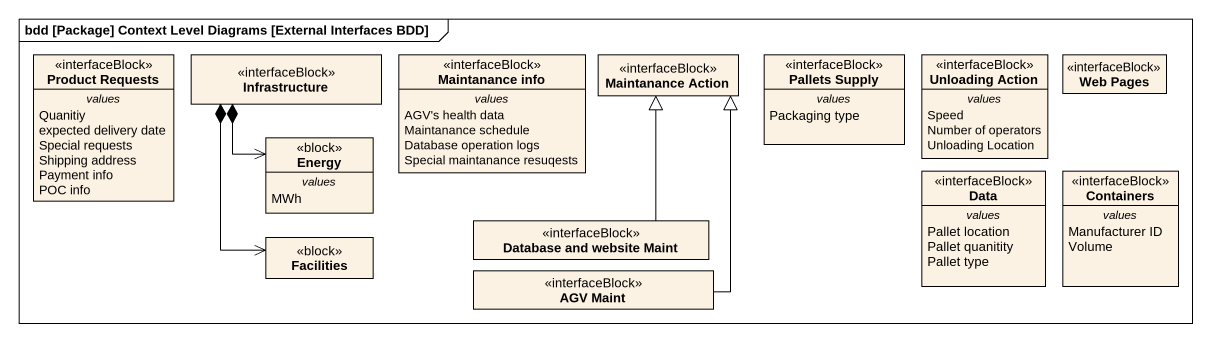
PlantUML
@startuml
mainframe bdd [Package] Context Level Diagrams [External Interfaces BDD]
hide circle
hide empty members
class "Product Requests" as Product_Requests <<interfaceBlock>> {
  -- values --
  Quanitiy
  expected delivery date
  Special requests
  Shipping address
  Payment info
  POC info
}
class Infrastructure <<interfaceBlock>>
class "Maintanance info" as Maintanance_info <<interfaceBlock>> {
  -- values --
  AGV's health data
  Maintanance schedule
  Database operation logs
  Special maintanance resuqests
}
class "Maintanance Action" as Maintanance_Action <<interfaceBlock>>
class "Pallets Supply" as Pallets_Supply <<interfaceBlock>> {
  -- values --
  Packaging type
}
class "Unloading Action" as Unloading_Action <<interfaceBlock>> {
  -- values --
  Speed
  Number of operators
  Unloading Location
}
class "Web Pages" as Web_Pages <<interfaceBlock>>
class Energy <<block>> {
  -- values --
  MWh
}
class Data <<interfaceBlock>> {
  -- values --
  Pallet location
  Pallet quanitity
  Pallet type
}
class Containers <<interfaceBlock>> {
  -- values --
  Manufacturer ID
  Volume
}
class Facilities <<block>>
class "Database and website Maint" as Database_and_website_Maint <<interfaceBlock>>
class "AGV Maint" as AGV_Maint <<interfaceBlock>>
Infrastructure *--> Energy
Infrastructure *--> Facilities
Database_and_website_Maint -up-|> Maintanance_Action
AGV_Maint -up-|> Maintanance_Action
@enduml
